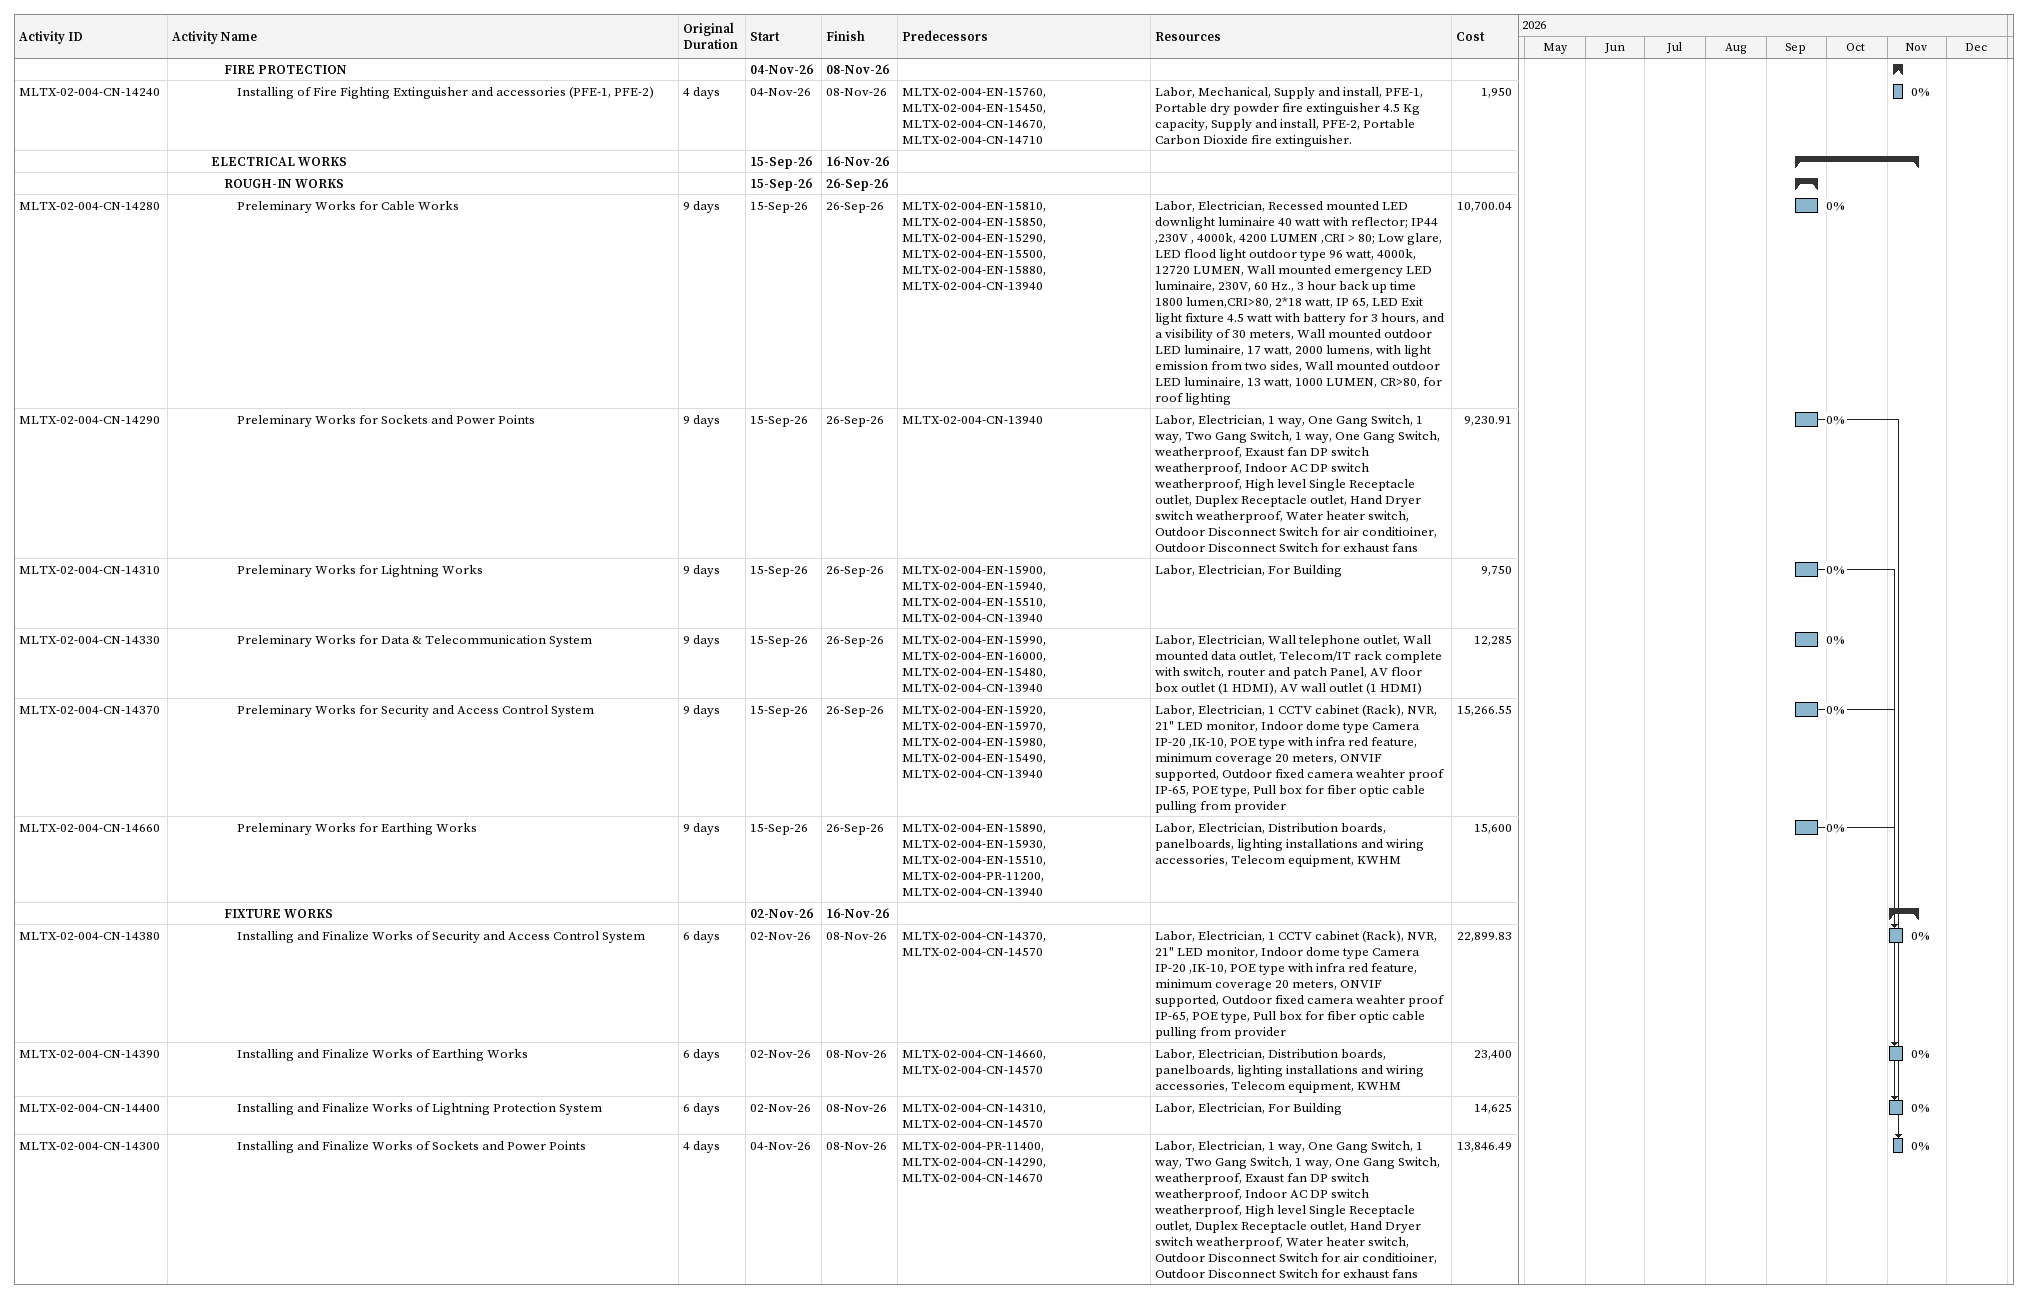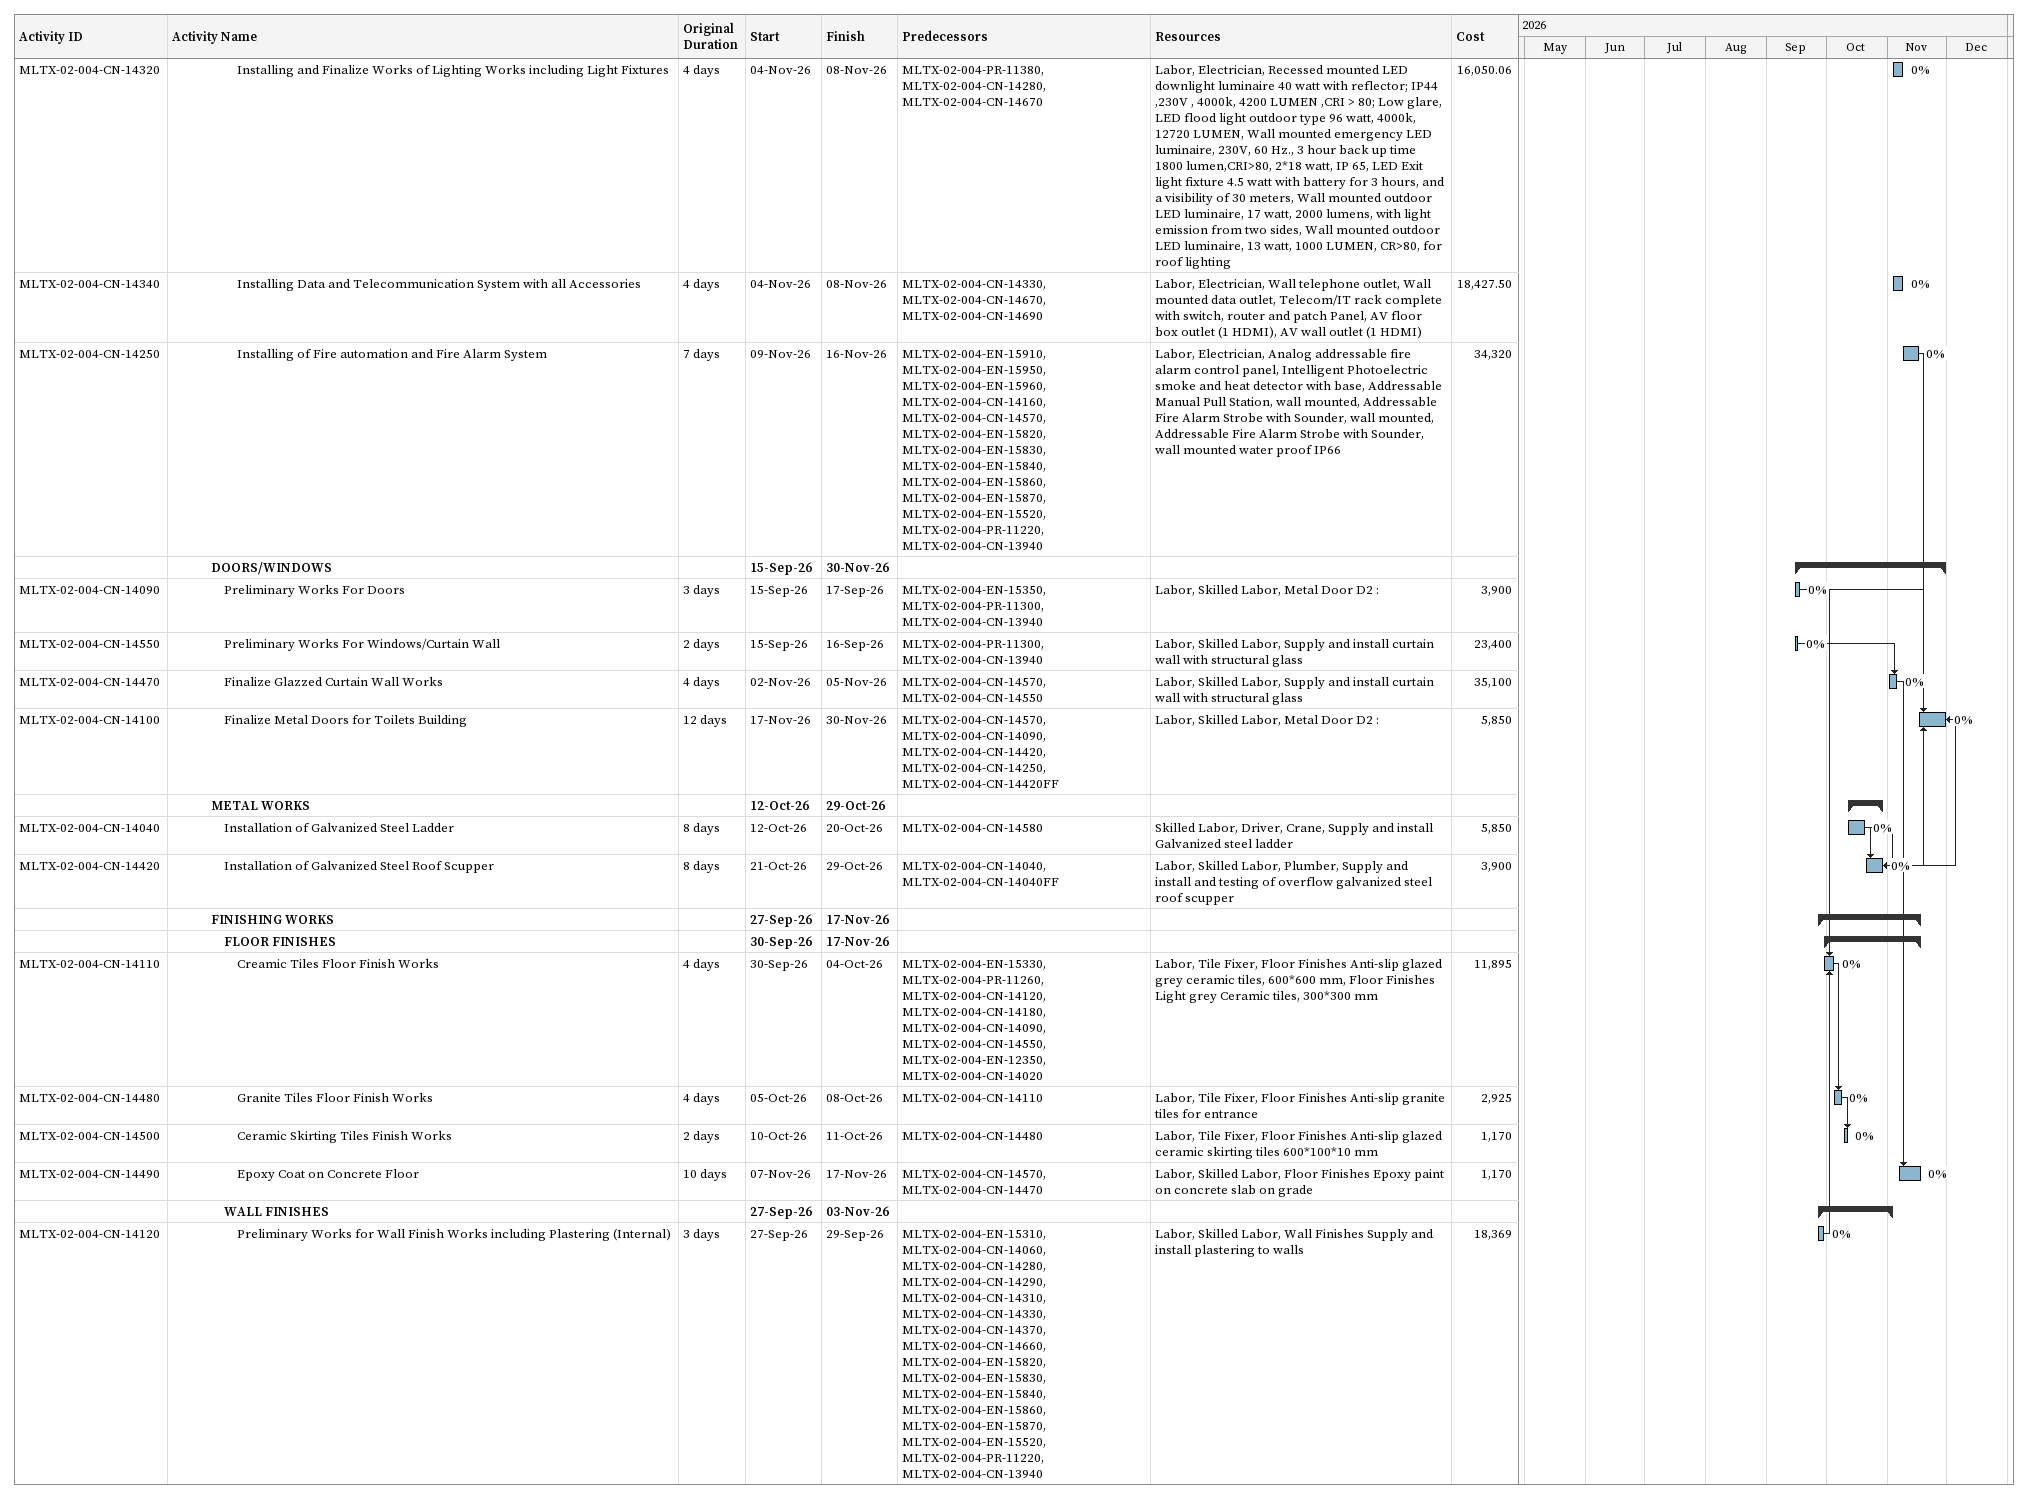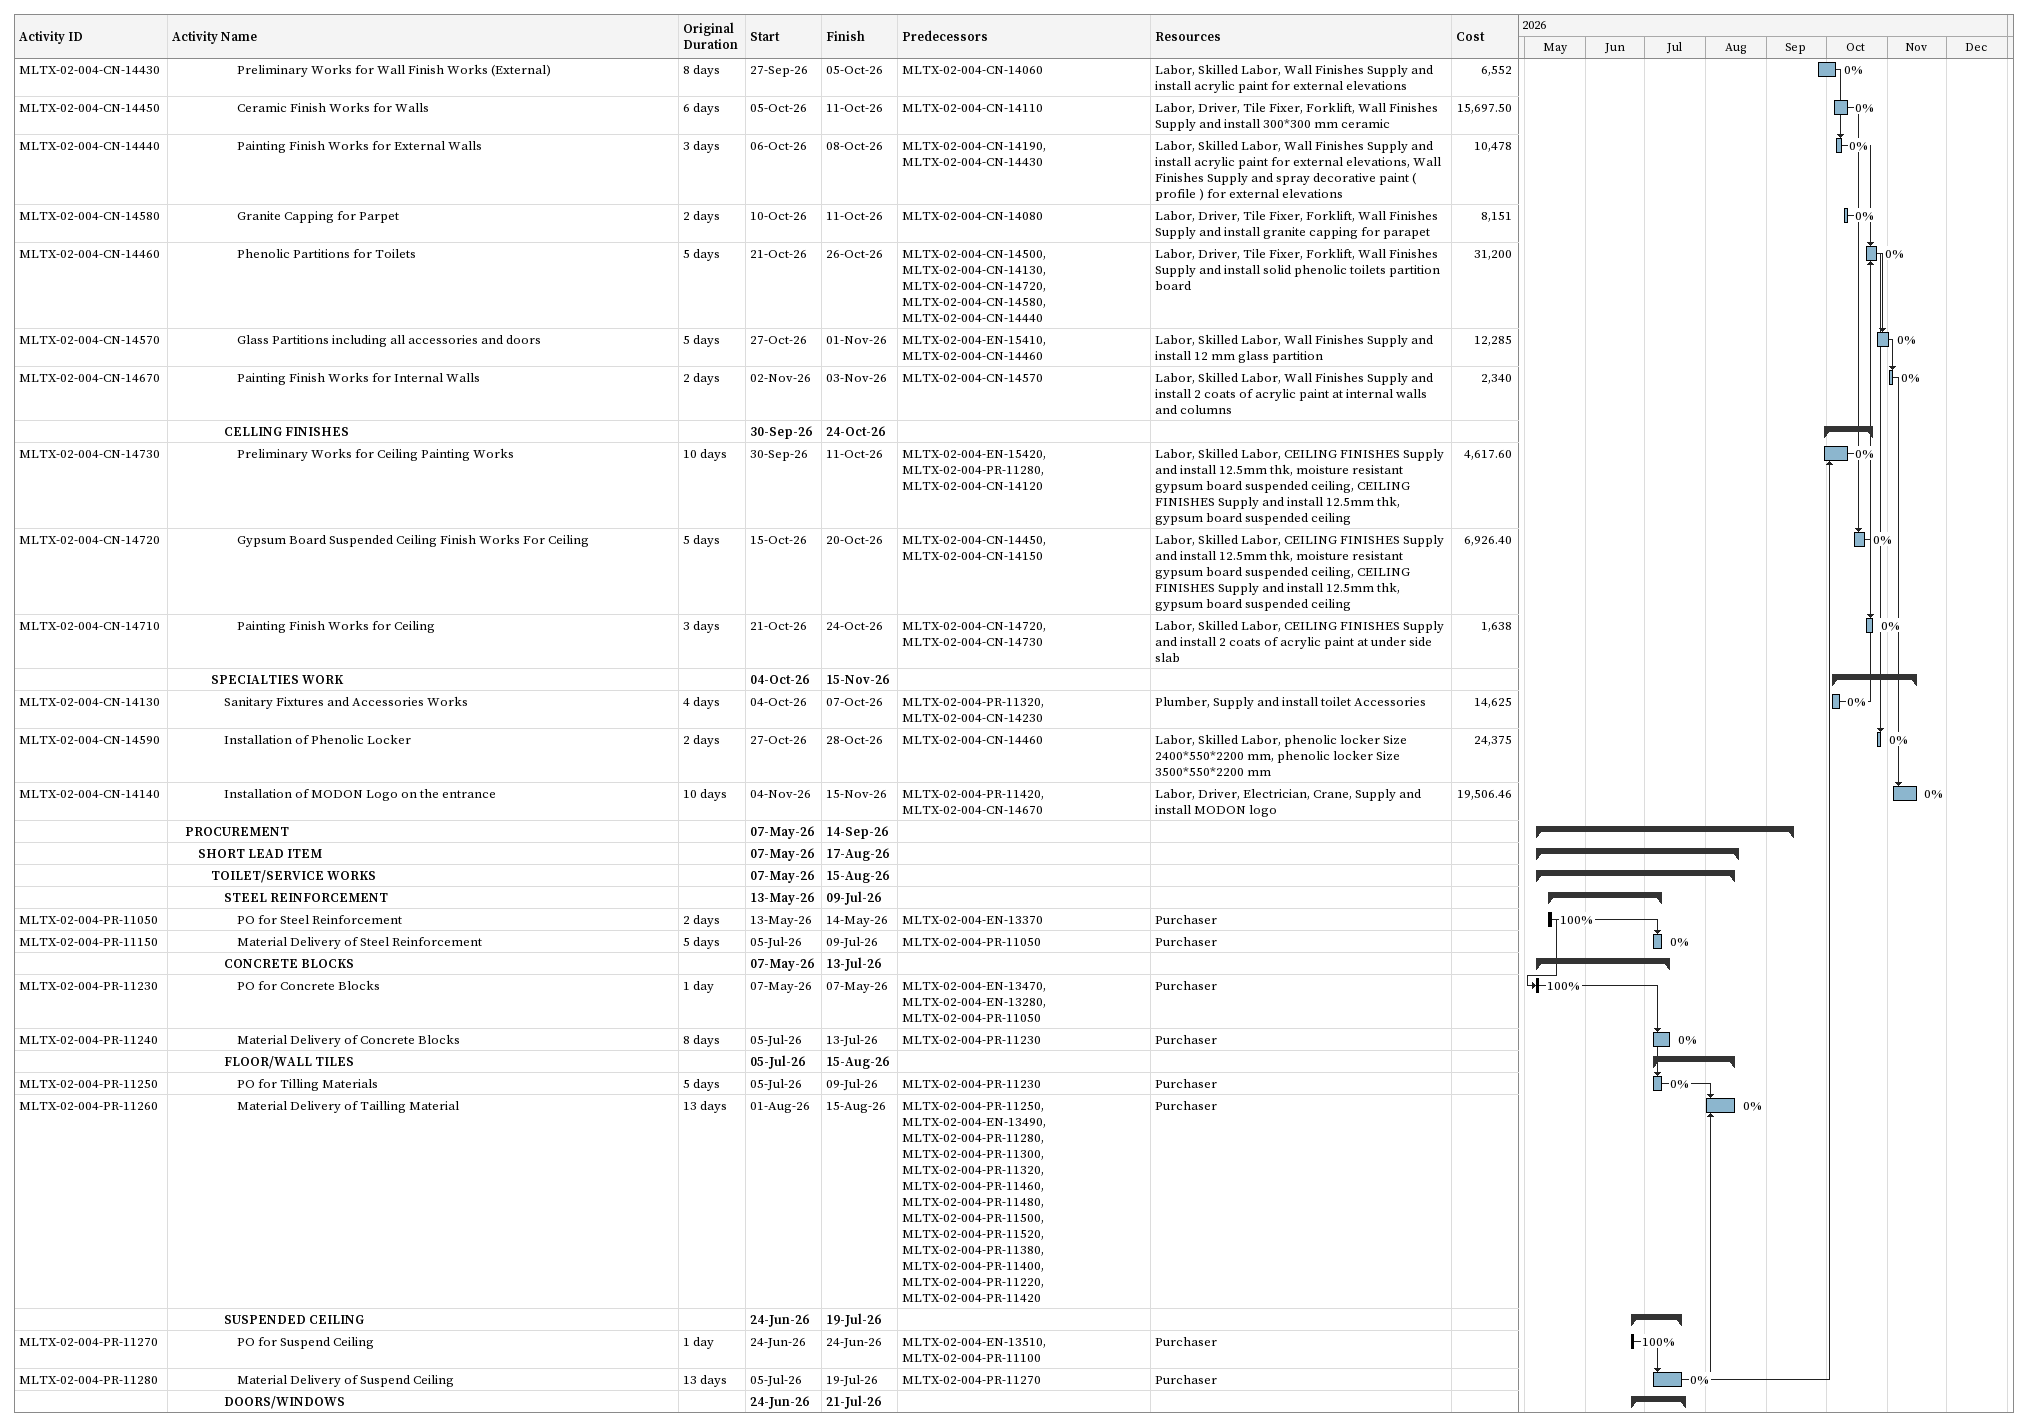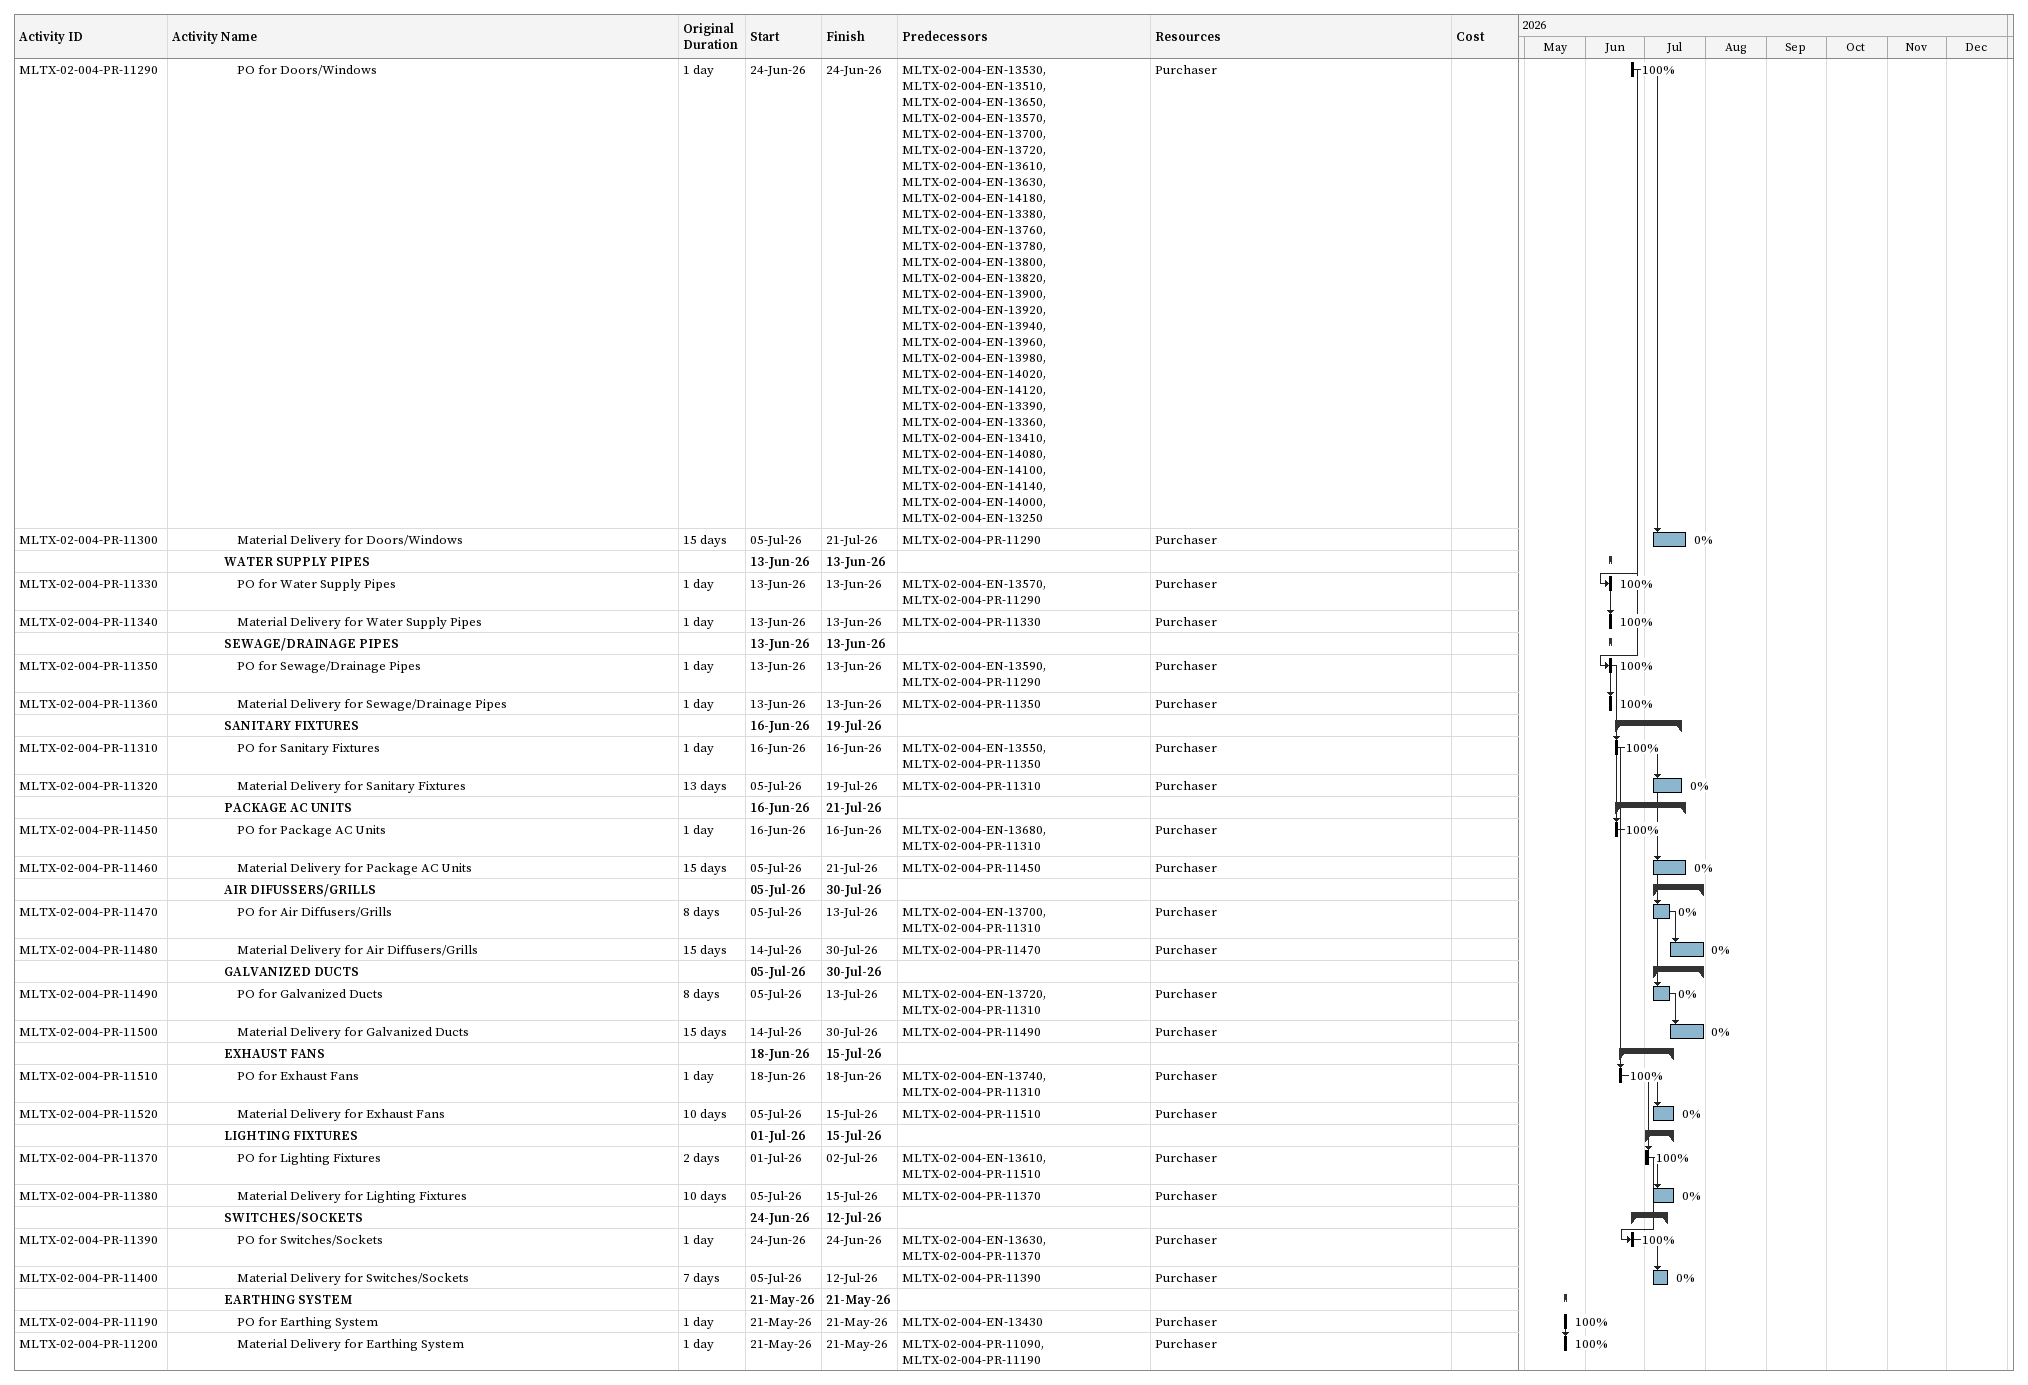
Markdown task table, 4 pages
| ID | Level | Task | Original duration | Start | Finish | Predecessors | Resources | % complete | Cost |
|---|---|---|---|---|---|---|---|---|---|
|  | 5 | **FIRE PROTECTION** |  | 2026-11-04 | 2026-11-08 |  |  |  |  |
| MLTX-02-004-CN-14240 | 6 | Installing of Fire Fighting Extinguisher and accessories (PFE-1, PFE-2) | 4d | 2026-11-04 | 2026-11-08 | MLTX-02-004-EN-15760, MLTX-02-004-EN-15450, MLTX-02-004-CN-14670, MLTX-02-004-CN-14710 | Labor, Mechanical, Supply and install, PFE-1, Portable dry powder fire extinguisher 4.5 Kg capacity, Supply and install, PFE-2, Portable Carbon Dioxide fire extinguisher. | 0 | 1950 |
|  | 4 | **ELECTRICAL WORKS** |  | 2026-09-15 | 2026-11-16 |  |  |  |  |
|  | 5 | **ROUGH-IN WORKS** |  | 2026-09-15 | 2026-09-26 |  |  |  |  |
| MLTX-02-004-CN-14280 | 6 | Preleminary Works for Cable Works | 9d | 2026-09-15 | 2026-09-26 | MLTX-02-004-EN-15810, MLTX-02-004-EN-15850, MLTX-02-004-EN-15290, MLTX-02-004-EN-15500, MLTX-02-004-EN-15880, MLTX-02-004-CN-13940 | Labor, Electrician, Recessed mounted LED downlight luminaire 40 watt with reflector; IP44 ,230V , 4000k, 4200 LUMEN ,CRI > 80; Low glare, LED flood light outdoor type 96 watt, 4000k, 12720 LUMEN, Wall mounted emergency LED luminaire, 230V, 60 Hz., 3 hour back up time 1800 lumen,CRI>80, 2*18 watt, IP 65, LED Exit light fixture 4.5 watt with battery for 3 hours, and a visibility of 30 meters, Wall mounted outdoor LED luminaire, 17 watt, 2000 lumens, with light emission from two sides, Wall mounted outdoor LED luminaire, 13 watt, 1000 LUMEN, CR>80, for roof lighting | 0 | 10700.04 |
| MLTX-02-004-CN-14290 | 6 | Preleminary Works for Sockets and Power Points | 9d | 2026-09-15 | 2026-09-26 | MLTX-02-004-CN-13940 | Labor, Electrician, 1 way, One Gang Switch, 1 way, Two Gang Switch, 1 way, One Gang Switch, weatherproof, Exaust fan DP switch weatherproof, Indoor AC DP switch weatherproof, High level Single Receptacle outlet, Duplex Receptacle outlet, Hand Dryer switch weatherproof, Water heater switch, Outdoor Disconnect Switch for air conditioiner, Outdoor Disconnect Switch for exhaust fans | 0 | 9230.91 |
| MLTX-02-004-CN-14310 | 6 | Preleminary Works for Lightning Works | 9d | 2026-09-15 | 2026-09-26 | MLTX-02-004-EN-15900, MLTX-02-004-EN-15940, MLTX-02-004-EN-15510, MLTX-02-004-CN-13940 | Labor, Electrician, For Building | 0 | 9750 |
| MLTX-02-004-CN-14330 | 6 | Preleminary Works for Data & Telecommunication System | 9d | 2026-09-15 | 2026-09-26 | MLTX-02-004-EN-15990, MLTX-02-004-EN-16000, MLTX-02-004-EN-15480, MLTX-02-004-CN-13940 | Labor, Electrician, Wall telephone outlet, Wall mounted data outlet, Telecom/IT rack complete with switch, router and patch Panel, AV floor box outlet (1 HDMI), AV wall outlet (1 HDMI) | 0 | 12285 |
| MLTX-02-004-CN-14370 | 6 | Preleminary Works for Security and Access Control System | 9d | 2026-09-15 | 2026-09-26 | MLTX-02-004-EN-15920, MLTX-02-004-EN-15970, MLTX-02-004-EN-15980, MLTX-02-004-EN-15490, MLTX-02-004-CN-13940 | Labor, Electrician, 1 CCTV cabinet (Rack), NVR, 21" LED monitor, Indoor dome type Camera IP-20 ,IK-10, POE type with infra red feature, minimum coverage 20 meters, ONVIF supported, Outdoor fixed camera weahter proof IP-65, POE type, Pull box for fiber optic cable pulling from provider | 0 | 15266.55 |
| MLTX-02-004-CN-14660 | 6 | Preleminary Works for Earthing Works | 9d | 2026-09-15 | 2026-09-26 | MLTX-02-004-EN-15890, MLTX-02-004-EN-15930, MLTX-02-004-EN-15510, MLTX-02-004-PR-11200, MLTX-02-004-CN-13940 | Labor, Electrician, Distribution boards, panelboards, lighting installations and wiring accessories, Telecom equipment, KWHM | 0 | 15600 |
|  | 5 | **FIXTURE WORKS** |  | 2026-11-02 | 2026-11-16 |  |  |  |  |
| MLTX-02-004-CN-14380 | 6 | Installing and Finalize Works of Security and Access Control System | 6d | 2026-11-02 | 2026-11-08 | MLTX-02-004-CN-14370, MLTX-02-004-CN-14570 | Labor, Electrician, 1 CCTV cabinet (Rack), NVR, 21" LED monitor, Indoor dome type Camera IP-20 ,IK-10, POE type with infra red feature, minimum coverage 20 meters, ONVIF supported, Outdoor fixed camera weahter proof IP-65, POE type, Pull box for fiber optic cable pulling from provider | 0 | 22899.83 |
| MLTX-02-004-CN-14390 | 6 | Installing and Finalize Works of Earthing Works | 6d | 2026-11-02 | 2026-11-08 | MLTX-02-004-CN-14660, MLTX-02-004-CN-14570 | Labor, Electrician, Distribution boards, panelboards, lighting installations and wiring accessories, Telecom equipment, KWHM | 0 | 23400 |
| MLTX-02-004-CN-14400 | 6 | Installing and Finalize Works of Lightning Protection System | 6d | 2026-11-02 | 2026-11-08 | MLTX-02-004-CN-14310, MLTX-02-004-CN-14570 | Labor, Electrician, For Building | 0 | 14625 |
| MLTX-02-004-CN-14300 | 6 | Installing and Finalize Works of Sockets and Power Points | 4d | 2026-11-04 | 2026-11-08 | MLTX-02-004-PR-11400, MLTX-02-004-CN-14290, MLTX-02-004-CN-14670 | Labor, Electrician, 1 way, One Gang Switch, 1 way, Two Gang Switch, 1 way, One Gang Switch, weatherproof, Exaust fan DP switch weatherproof, Indoor AC DP switch weatherproof, High level Single Receptacle outlet, Duplex Receptacle outlet, Hand Dryer switch weatherproof, Water heater switch, Outdoor Disconnect Switch for air conditioiner, Outdoor Disconnect Switch for exhaust fans | 0 | 13846.49 |
| MLTX-02-004-CN-14320 | 6 | Installing and Finalize Works of Lighting Works including Light Fixtures | 4d | 2026-11-04 | 2026-11-08 | MLTX-02-004-PR-11380, MLTX-02-004-CN-14280, MLTX-02-004-CN-14670 | Labor, Electrician, Recessed mounted LED downlight luminaire 40 watt with reflector; IP44 ,230V , 4000k, 4200 LUMEN ,CRI > 80; Low glare, LED flood light outdoor type 96 watt, 4000k, 12720 LUMEN, Wall mounted emergency LED luminaire, 230V, 60 Hz., 3 hour back up time 1800 lumen,CRI>80, 2*18 watt, IP 65, LED Exit light fixture 4.5 watt with battery for 3 hours, and a visibility of 30 meters, Wall mounted outdoor LED luminaire, 17 watt, 2000 lumens, with light emission from two sides, Wall mounted outdoor LED luminaire, 13 watt, 1000 LUMEN, CR>80, for roof lighting | 0 | 16050.06 |
| MLTX-02-004-CN-14340 | 6 | Installing Data and Telecommunication System with all Accessories | 4d | 2026-11-04 | 2026-11-08 | MLTX-02-004-CN-14330, MLTX-02-004-CN-14670, MLTX-02-004-CN-14690 | Labor, Electrician, Wall telephone outlet, Wall mounted data outlet, Telecom/IT rack complete with switch, router and patch Panel, AV floor box outlet (1 HDMI), AV wall outlet (1 HDMI) | 0 | 18427.50 |
| MLTX-02-004-CN-14250 | 6 | Installing of Fire automation and Fire Alarm System | 7d | 2026-11-09 | 2026-11-16 | MLTX-02-004-EN-15910, MLTX-02-004-EN-15950, MLTX-02-004-EN-15960, MLTX-02-004-CN-14160, MLTX-02-004-CN-14570, MLTX-02-004-EN-15820, MLTX-02-004-EN-15830, MLTX-02-004-EN-15840, MLTX-02-004-EN-15860, MLTX-02-004-EN-15870, MLTX-02-004-EN-15520, MLTX-02-004-PR-11220, MLTX-02-004-CN-13940 | Labor, Electrician, Analog addressable fire alarm control panel, Intelligent Photoelectric smoke and heat detector with base, Addressable Manual Pull Station, wall mounted, Addressable Fire Alarm Strobe with Sounder, wall mounted, Addressable Fire Alarm Strobe with Sounder, wall mounted water proof IP66 | 0 | 34320 |
|  | 4 | **DOORS/WINDOWS** |  | 2026-09-15 | 2026-11-30 |  |  |  |  |
| MLTX-02-004-CN-14090 | 5 | Preliminary Works For Doors | 3d | 2026-09-15 | 2026-09-17 | MLTX-02-004-EN-15350, MLTX-02-004-PR-11300, MLTX-02-004-CN-13940 | Labor, Skilled Labor, Metal Door D2 : | 0 | 3900 |
| MLTX-02-004-CN-14550 | 5 | Preliminary Works For Windows/Curtain Wall | 2d | 2026-09-15 | 2026-09-16 | MLTX-02-004-PR-11300, MLTX-02-004-CN-13940 | Labor, Skilled Labor, Supply and install curtain wall with structural glass | 0 | 23400 |
| MLTX-02-004-CN-14470 | 5 | Finalize Glazzed Curtain Wall Works | 4d | 2026-11-02 | 2026-11-05 | MLTX-02-004-CN-14570, MLTX-02-004-CN-14550 | Labor, Skilled Labor, Supply and install curtain wall with structural glass | 0 | 35100 |
| MLTX-02-004-CN-14100 | 5 | Finalize Metal Doors for Toilets Building | 12d | 2026-11-17 | 2026-11-30 | MLTX-02-004-CN-14570, MLTX-02-004-CN-14090, MLTX-02-004-CN-14420, MLTX-02-004-CN-14250, MLTX-02-004-CN-14420FF | Labor, Skilled Labor, Metal Door D2 : | 0 | 5850 |
|  | 4 | **METAL WORKS** |  | 2026-10-12 | 2026-10-29 |  |  |  |  |
| MLTX-02-004-CN-14040 | 5 | Installation of Galvanized Steel Ladder | 8d | 2026-10-12 | 2026-10-20 | MLTX-02-004-CN-14580 | Skilled Labor, Driver, Crane, Supply and install Galvanized steel ladder | 0 | 5850 |
| MLTX-02-004-CN-14420 | 5 | Installation of Galvanized Steel Roof Scupper | 8d | 2026-10-21 | 2026-10-29 | MLTX-02-004-CN-14040, MLTX-02-004-CN-14040FF | Labor, Skilled Labor, Plumber, Supply and install and testing of overflow galvanized steel roof scupper | 0 | 3900 |
|  | 4 | **FINISHING WORKS** |  | 2026-09-27 | 2026-11-17 |  |  |  |  |
|  | 5 | **FLOOR FINISHES** |  | 2026-09-30 | 2026-11-17 |  |  |  |  |
| MLTX-02-004-CN-14110 | 6 | Creamic Tiles Floor Finish Works | 4d | 2026-09-30 | 2026-10-04 | MLTX-02-004-EN-15330, MLTX-02-004-PR-11260, MLTX-02-004-CN-14120, MLTX-02-004-CN-14180, MLTX-02-004-CN-14090, MLTX-02-004-CN-14550, MLTX-02-004-EN-12350, MLTX-02-004-CN-14020 | Labor, Tile Fixer, Floor Finishes Anti-slip glazed grey ceramic tiles, 600*600 mm, Floor Finishes Light grey Ceramic tiles, 300*300 mm | 0 | 11895 |
| MLTX-02-004-CN-14480 | 6 | Granite Tiles Floor Finish Works | 4d | 2026-10-05 | 2026-10-08 | MLTX-02-004-CN-14110 | Labor, Tile Fixer, Floor Finishes Anti-slip granite tiles for entrance | 0 | 2925 |
| MLTX-02-004-CN-14500 | 6 | Ceramic Skirting Tiles Finish Works | 2d | 2026-10-10 | 2026-10-11 | MLTX-02-004-CN-14480 | Labor, Tile Fixer, Floor Finishes Anti-slip glazed ceramic skirting tiles 600*100*10 mm | 0 | 1170 |
| MLTX-02-004-CN-14490 | 6 | Epoxy Coat on Concrete Floor | 10d | 2026-11-07 | 2026-11-17 | MLTX-02-004-CN-14570, MLTX-02-004-CN-14470 | Labor, Skilled Labor, Floor Finishes Epoxy paint on concrete slab on grade | 0 | 1170 |
|  | 5 | **WALL FINISHES** |  | 2026-09-27 | 2026-11-03 |  |  |  |  |
| MLTX-02-004-CN-14120 | 6 | Preliminary Works for Wall Finish Works including Plastering (Internal) | 3d | 2026-09-27 | 2026-09-29 | MLTX-02-004-EN-15310, MLTX-02-004-CN-14060, MLTX-02-004-CN-14280, MLTX-02-004-CN-14290, MLTX-02-004-CN-14310, MLTX-02-004-CN-14330, MLTX-02-004-CN-14370, MLTX-02-004-CN-14660, MLTX-02-004-EN-15820, MLTX-02-004-EN-15830, MLTX-02-004-EN-15840, MLTX-02-004-EN-15860, MLTX-02-004-EN-15870, MLTX-02-004-EN-15520, MLTX-02-004-PR-11220, MLTX-02-004-CN-13940 | Labor, Skilled Labor, Wall Finishes Supply and install plastering to walls | 0 | 18369 |
| MLTX-02-004-CN-14430 | 6 | Preliminary Works for Wall Finish Works (External) | 8d | 2026-09-27 | 2026-10-05 | MLTX-02-004-CN-14060 | Labor, Skilled Labor, Wall Finishes Supply and install acrylic paint for external elevations | 0 | 6552 |
| MLTX-02-004-CN-14450 | 6 | Ceramic Finish Works for Walls | 6d | 2026-10-05 | 2026-10-11 | MLTX-02-004-CN-14110 | Labor, Driver, Tile Fixer, Forklift, Wall Finishes Supply and install 300*300 mm ceramic | 0 | 15697.50 |
| MLTX-02-004-CN-14440 | 6 | Painting Finish Works for External Walls | 3d | 2026-10-06 | 2026-10-08 | MLTX-02-004-CN-14190, MLTX-02-004-CN-14430 | Labor, Skilled Labor, Wall Finishes Supply and install acrylic paint for external elevations, Wall Finishes Supply and spray decorative paint ( profile ) for external elevations | 0 | 10478 |
| MLTX-02-004-CN-14580 | 6 | Granite Capping for Parpet | 2d | 2026-10-10 | 2026-10-11 | MLTX-02-004-CN-14080 | Labor, Driver, Tile Fixer, Forklift, Wall Finishes Supply and install granite capping for parapet | 0 | 8151 |
| MLTX-02-004-CN-14460 | 6 | Phenolic Partitions for Toilets | 5d | 2026-10-21 | 2026-10-26 | MLTX-02-004-CN-14500, MLTX-02-004-CN-14130, MLTX-02-004-CN-14720, MLTX-02-004-CN-14580, MLTX-02-004-CN-14440 | Labor, Driver, Tile Fixer, Forklift, Wall Finishes Supply and install solid phenolic toilets partition board | 0 | 31200 |
| MLTX-02-004-CN-14570 | 6 | Glass Partitions including all accessories and doors | 5d | 2026-10-27 | 2026-11-01 | MLTX-02-004-EN-15410, MLTX-02-004-CN-14460 | Labor, Skilled Labor, Wall Finishes Supply and install 12 mm glass partition | 0 | 12285 |
| MLTX-02-004-CN-14670 | 6 | Painting Finish Works for Internal Walls | 2d | 2026-11-02 | 2026-11-03 | MLTX-02-004-CN-14570 | Labor, Skilled Labor, Wall Finishes Supply and install 2 coats of acrylic paint at internal walls and columns | 0 | 2340 |
|  | 5 | **CELLING FINISHES** |  | 2026-09-30 | 2026-10-24 |  |  |  |  |
| MLTX-02-004-CN-14730 | 6 | Preliminary Works for Ceiling Painting Works | 10d | 2026-09-30 | 2026-10-11 | MLTX-02-004-EN-15420, MLTX-02-004-PR-11280, MLTX-02-004-CN-14120 | Labor, Skilled Labor, CEILING FINISHES Supply and install 12.5mm thk, moisture resistant gypsum board suspended ceiling, CEILING FINISHES Supply and install 12.5mm thk, gypsum board suspended ceiling | 0 | 4617.60 |
| MLTX-02-004-CN-14720 | 6 | Gypsum Board Suspended Ceiling Finish Works For Ceiling | 5d | 2026-10-15 | 2026-10-20 | MLTX-02-004-CN-14450, MLTX-02-004-CN-14150 | Labor, Skilled Labor, CEILING FINISHES Supply and install 12.5mm thk, moisture resistant gypsum board suspended ceiling, CEILING FINISHES Supply and install 12.5mm thk, gypsum board suspended ceiling | 0 | 6926.40 |
| MLTX-02-004-CN-14710 | 6 | Painting Finish Works for Ceiling | 3d | 2026-10-21 | 2026-10-24 | MLTX-02-004-CN-14720, MLTX-02-004-CN-14730 | Labor, Skilled Labor, CEILING FINISHES Supply and install 2 coats of acrylic paint at under side slab | 0 | 1638 |
|  | 4 | **SPECIALTIES WORK** |  | 2026-10-04 | 2026-11-15 |  |  |  |  |
| MLTX-02-004-CN-14130 | 5 | Sanitary Fixtures and Accessories Works | 4d | 2026-10-04 | 2026-10-07 | MLTX-02-004-PR-11320, MLTX-02-004-CN-14230 | Plumber, Supply and install toilet Accessories | 0 | 14625 |
| MLTX-02-004-CN-14590 | 5 | Installation of Phenolic Locker | 2d | 2026-10-27 | 2026-10-28 | MLTX-02-004-CN-14460 | Labor, Skilled Labor, phenolic locker Size 2400*550*2200 mm, phenolic locker Size 3500*550*2200 mm | 0 | 24375 |
| MLTX-02-004-CN-14140 | 5 | Installation of MODON Logo on the entrance | 10d | 2026-11-04 | 2026-11-15 | MLTX-02-004-PR-11420, MLTX-02-004-CN-14670 | Labor, Driver, Electrician, Crane, Supply and install MODON logo | 0 | 19506.46 |
|  | 2 | **PROCUREMENT** |  | 2026-05-07 | 2026-09-14 |  |  |  |  |
|  | 3 | **SHORT LEAD ITEM** |  | 2026-05-07 | 2026-08-17 |  |  |  |  |
|  | 4 | **TOILET/SERVICE WORKS** |  | 2026-05-07 | 2026-08-15 |  |  |  |  |
|  | 5 | **STEEL REINFORCEMENT** |  | 2026-05-13 | 2026-07-09 |  |  |  |  |
| MLTX-02-004-PR-11050 | 6 | PO for Steel Reinforcement | 2d | 2026-05-13 | 2026-05-14 | MLTX-02-004-EN-13370 | Purchaser | 100 |  |
| MLTX-02-004-PR-11150 | 6 | Material Delivery of Steel Reinforcement | 5d | 2026-07-05 | 2026-07-09 | MLTX-02-004-PR-11050 | Purchaser | 0 |  |
|  | 5 | **CONCRETE BLOCKS** |  | 2026-05-07 | 2026-07-13 |  |  |  |  |
| MLTX-02-004-PR-11230 | 6 | PO for Concrete Blocks | 1d | 2026-05-07 | 2026-05-07 | MLTX-02-004-EN-13470, MLTX-02-004-EN-13280, MLTX-02-004-PR-11050 | Purchaser | 100 |  |
| MLTX-02-004-PR-11240 | 6 | Material Delivery of Concrete Blocks | 8d | 2026-07-05 | 2026-07-13 | MLTX-02-004-PR-11230 | Purchaser | 0 |  |
|  | 5 | **FLOOR/WALL TILES** |  | 2026-07-05 | 2026-08-15 |  |  |  |  |
| MLTX-02-004-PR-11250 | 6 | PO for Tilling Materials | 5d | 2026-07-05 | 2026-07-09 | MLTX-02-004-PR-11230 | Purchaser | 0 |  |
| MLTX-02-004-PR-11260 | 6 | Material Delivery of Tailling Material | 13d | 2026-08-01 | 2026-08-15 | MLTX-02-004-PR-11250, MLTX-02-004-EN-13490, MLTX-02-004-PR-11280, MLTX-02-004-PR-11300, MLTX-02-004-PR-11320, MLTX-02-004-PR-11460, MLTX-02-004-PR-11480, MLTX-02-004-PR-11500, MLTX-02-004-PR-11520, MLTX-02-004-PR-11380, MLTX-02-004-PR-11400, MLTX-02-004-PR-11220, MLTX-02-004-PR-11420 | Purchaser | 0 |  |
|  | 5 | **SUSPENDED CEILING** |  | 2026-06-24 | 2026-07-19 |  |  |  |  |
| MLTX-02-004-PR-11270 | 6 | PO for Suspend Ceiling | 1d | 2026-06-24 | 2026-06-24 | MLTX-02-004-EN-13510, MLTX-02-004-PR-11100 | Purchaser | 100 |  |
| MLTX-02-004-PR-11280 | 6 | Material Delivery of Suspend Ceiling | 13d | 2026-07-05 | 2026-07-19 | MLTX-02-004-PR-11270 | Purchaser | 0 |  |
|  | 5 | **DOORS/WINDOWS** |  | 2026-06-24 | 2026-07-21 |  |  |  |  |
| MLTX-02-004-PR-11290 | 6 | PO for Doors/Windows | 1d | 2026-06-24 | 2026-06-24 | MLTX-02-004-EN-13530, MLTX-02-004-EN-13510, MLTX-02-004-EN-13650, MLTX-02-004-EN-13570, MLTX-02-004-EN-13700, MLTX-02-004-EN-13720, MLTX-02-004-EN-13610, MLTX-02-004-EN-13630, MLTX-02-004-EN-14180, MLTX-02-004-EN-13380, MLTX-02-004-EN-13760, MLTX-02-004-EN-13780, MLTX-02-004-EN-13800, MLTX-02-004-EN-13820, MLTX-02-004-EN-13900, MLTX-02-004-EN-13920, MLTX-02-004-EN-13940, MLTX-02-004-EN-13960, MLTX-02-004-EN-13980, MLTX-02-004-EN-14020, MLTX-02-004-EN-14120, MLTX-02-004-EN-13390, MLTX-02-004-EN-13360, MLTX-02-004-EN-13410, MLTX-02-004-EN-14080, MLTX-02-004-EN-14100, MLTX-02-004-EN-14140, MLTX-02-004-EN-14000, MLTX-02-004-EN-13250 | Purchaser | 100 |  |
| MLTX-02-004-PR-11300 | 6 | Material Delivery for Doors/Windows | 15d | 2026-07-05 | 2026-07-21 | MLTX-02-004-PR-11290 | Purchaser | 0 |  |
|  | 5 | **WATER SUPPLY PIPES** |  | 2026-06-13 | 2026-06-13 |  |  |  |  |
| MLTX-02-004-PR-11330 | 6 | PO for Water Supply Pipes | 1d | 2026-06-13 | 2026-06-13 | MLTX-02-004-EN-13570, MLTX-02-004-PR-11290 | Purchaser | 100 |  |
| MLTX-02-004-PR-11340 | 6 | Material Delivery for Water Supply Pipes | 1d | 2026-06-13 | 2026-06-13 | MLTX-02-004-PR-11330 | Purchaser | 100 |  |
|  | 5 | **SEWAGE/DRAINAGE PIPES** |  | 2026-06-13 | 2026-06-13 |  |  |  |  |
| MLTX-02-004-PR-11350 | 6 | PO for Sewage/Drainage Pipes | 1d | 2026-06-13 | 2026-06-13 | MLTX-02-004-EN-13590, MLTX-02-004-PR-11290 | Purchaser | 100 |  |
| MLTX-02-004-PR-11360 | 6 | Material Delivery for Sewage/Drainage Pipes | 1d | 2026-06-13 | 2026-06-13 | MLTX-02-004-PR-11350 | Purchaser | 100 |  |
|  | 5 | **SANITARY FIXTURES** |  | 2026-06-16 | 2026-07-19 |  |  |  |  |
| MLTX-02-004-PR-11310 | 6 | PO for Sanitary Fixtures | 1d | 2026-06-16 | 2026-06-16 | MLTX-02-004-EN-13550, MLTX-02-004-PR-11350 | Purchaser | 100 |  |
| MLTX-02-004-PR-11320 | 6 | Material Delivery for Sanitary Fixtures | 13d | 2026-07-05 | 2026-07-19 | MLTX-02-004-PR-11310 | Purchaser | 0 |  |
|  | 5 | **PACKAGE AC UNITS** |  | 2026-06-16 | 2026-07-21 |  |  |  |  |
| MLTX-02-004-PR-11450 | 6 | PO for Package AC Units | 1d | 2026-06-16 | 2026-06-16 | MLTX-02-004-EN-13680, MLTX-02-004-PR-11310 | Purchaser | 100 |  |
| MLTX-02-004-PR-11460 | 6 | Material Delivery for Package AC Units | 15d | 2026-07-05 | 2026-07-21 | MLTX-02-004-PR-11450 | Purchaser | 0 |  |
|  | 5 | **AIR DIFUSSERS/GRILLS** |  | 2026-07-05 | 2026-07-30 |  |  |  |  |
| MLTX-02-004-PR-11470 | 6 | PO for Air Diffusers/Grills | 8d | 2026-07-05 | 2026-07-13 | MLTX-02-004-EN-13700, MLTX-02-004-PR-11310 | Purchaser | 0 |  |
| MLTX-02-004-PR-11480 | 6 | Material Delivery for Air Diffusers/Grills | 15d | 2026-07-14 | 2026-07-30 | MLTX-02-004-PR-11470 | Purchaser | 0 |  |
|  | 5 | **GALVANIZED DUCTS** |  | 2026-07-05 | 2026-07-30 |  |  |  |  |
| MLTX-02-004-PR-11490 | 6 | PO for Galvanized Ducts | 8d | 2026-07-05 | 2026-07-13 | MLTX-02-004-EN-13720, MLTX-02-004-PR-11310 | Purchaser | 0 |  |
| MLTX-02-004-PR-11500 | 6 | Material Delivery for Galvanized Ducts | 15d | 2026-07-14 | 2026-07-30 | MLTX-02-004-PR-11490 | Purchaser | 0 |  |
|  | 5 | **EXHAUST FANS** |  | 2026-06-18 | 2026-07-15 |  |  |  |  |
| MLTX-02-004-PR-11510 | 6 | PO for Exhaust Fans | 1d | 2026-06-18 | 2026-06-18 | MLTX-02-004-EN-13740, MLTX-02-004-PR-11310 | Purchaser | 100 |  |
| MLTX-02-004-PR-11520 | 6 | Material Delivery for Exhaust Fans | 10d | 2026-07-05 | 2026-07-15 | MLTX-02-004-PR-11510 | Purchaser | 0 |  |
|  | 5 | **LIGHTING FIXTURES** |  | 2026-07-01 | 2026-07-15 |  |  |  |  |
| MLTX-02-004-PR-11370 | 6 | PO for Lighting Fixtures | 2d | 2026-07-01 | 2026-07-02 | MLTX-02-004-EN-13610, MLTX-02-004-PR-11510 | Purchaser | 100 |  |
| MLTX-02-004-PR-11380 | 6 | Material Delivery for Lighting Fixtures | 10d | 2026-07-05 | 2026-07-15 | MLTX-02-004-PR-11370 | Purchaser | 0 |  |
|  | 5 | **SWITCHES/SOCKETS** |  | 2026-06-24 | 2026-07-12 |  |  |  |  |
| MLTX-02-004-PR-11390 | 6 | PO for Switches/Sockets | 1d | 2026-06-24 | 2026-06-24 | MLTX-02-004-EN-13630, MLTX-02-004-PR-11370 | Purchaser | 100 |  |
| MLTX-02-004-PR-11400 | 6 | Material Delivery for Switches/Sockets | 7d | 2026-07-05 | 2026-07-12 | MLTX-02-004-PR-11390 | Purchaser | 0 |  |
|  | 5 | **EARTHING SYSTEM** |  | 2026-05-21 | 2026-05-21 |  |  |  |  |
| MLTX-02-004-PR-11190 | 6 | PO for Earthing System | 1d | 2026-05-21 | 2026-05-21 | MLTX-02-004-EN-13430 | Purchaser | 100 |  |
| MLTX-02-004-PR-11200 | 6 | Material Delivery for Earthing System | 1d | 2026-05-21 | 2026-05-21 | MLTX-02-004-PR-11090, MLTX-02-004-PR-11190 | Purchaser | 100 |  |
